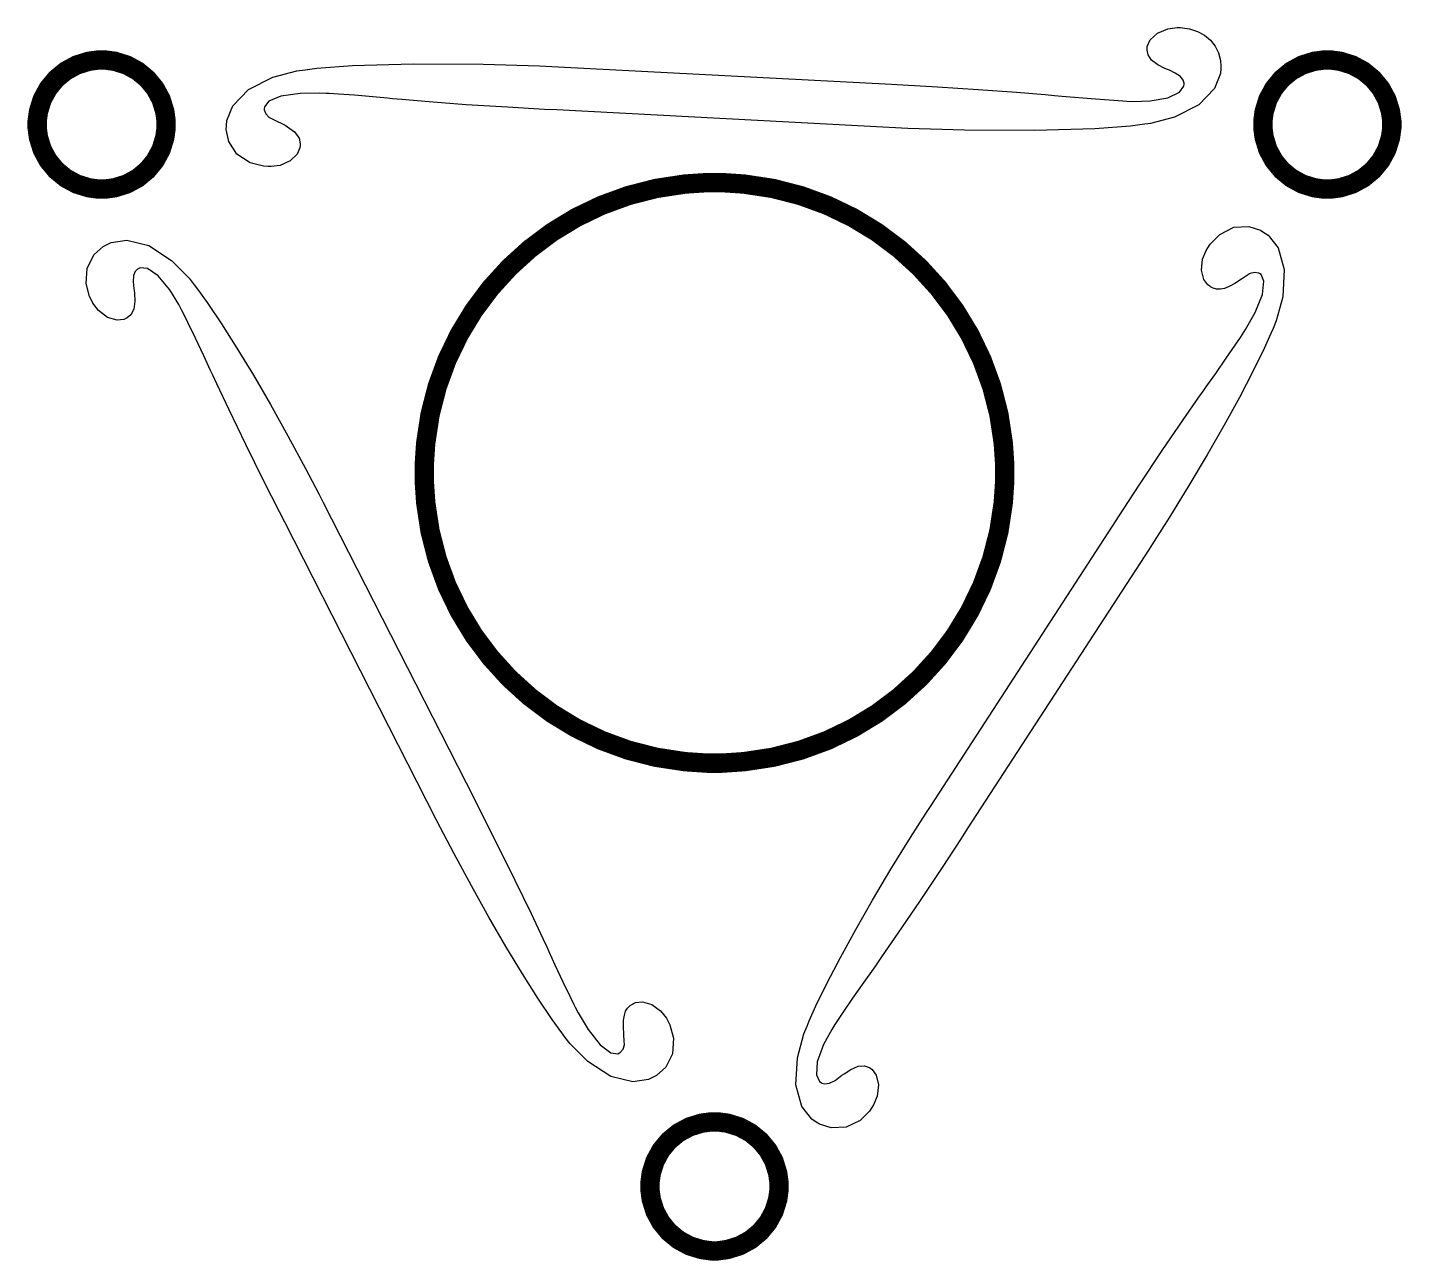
# Model space of a CAD drawing. Extents: x 0.47 to 7.86, y 0.66 to 7.3.
import ezdxf

# ---------------------------------------------------------------- set-up
doc = ezdxf.new("R2010")
doc.units = 0
doc.layers.get('0').update_dxf_attribs({"linetype": 'CONTINUOUS'})

msp = doc.modelspace()

# ---------------------------------------------------------------- linework, layer by layer
at = {"color": 0}
for points in [[(3.31749, 6.85618), (3.25131, 6.8596), (3.05285, 6.87061), (2.83078, 6.8846), (2.63118, 6.89942), (2.48335, 6.91174), (2.43414, 6.91613), (2.40744, 6.91889), (2.32726, 6.9266), (2.22808, 6.93511), (2.14231, 6.94151), (2.09239, 6.94461), (2.07579, 6.94532), (2.04112, 6.94715), (1.93674, 6.94569), (1.83296, 6.93115), (1.76747, 6.90294), (1.74387, 6.8725), (1.74333, 6.86199), (1.74311, 6.85764), (1.75151, 6.8349), (1.7679, 6.81722), (1.77165, 6.81532), (1.79297, 6.80567), (1.85574, 6.7736), (1.90653, 6.73839), (1.93087, 6.70389), (1.93636, 6.67426), (1.93582, 6.6645), (1.93522, 6.65283), (1.92057, 6.61843), (1.88331, 6.58171), (1.82915, 6.55821), (1.77962, 6.55111), (1.76335, 6.55197), (1.73931, 6.55311), (1.66808, 6.57161), (1.59631, 6.61762), (1.55225, 6.68582), (1.53885, 6.75071), (1.53999, 6.77197), (1.54144, 6.79899), (1.57329, 6.87842), (1.65776, 6.96647), (1.78901, 7.0325), (1.91857, 7.06685), (1.96251, 7.07281), (2.0261, 7.08122), (2.21838, 7.09511), (2.54525, 7.10542), (2.92139, 7.1034), (3.22412, 7.09392), (3.32497, 7.08865), (5.11914, 6.99447), (5.18093, 6.99132), (5.36638, 6.9809), (5.5861, 6.96701), (5.79189, 6.95182), (5.94607, 6.93907), (5.99744, 6.93446), (6.0364, 6.93072), (6.21733, 6.91531), (6.36453, 6.90489), (6.38661, 6.90365), (6.41764, 6.90213), (6.51118, 6.90489), (6.60753, 6.92139), (6.67031, 6.95199), (6.69353, 6.98426), (6.69412, 6.99533), (6.69439, 7.00043), (6.69011, 7.016), (6.67475, 7.03575), (6.64654, 7.05485), (6.6149, 7.06961), (6.60411, 7.07362), (6.59093, 7.07932), (6.55268, 7.09924), (6.51867, 7.125), (6.50028, 7.15349), (6.49533, 7.17871), (6.49576, 7.18696), (6.49631, 7.19863), (6.51178, 7.23296), (6.55089, 7.26953), (6.60699, 7.29297), (6.65739, 7.30024), (6.6741, 7.29949), (6.68619, 7.29883), (6.72244, 7.29286), (6.76594, 7.27897), (6.80399, 7.25846), (6.83599, 7.23199), (6.86128, 7.20025), (6.87939, 7.16379), (6.88971, 7.12332), (6.89219, 7.09039), (6.8916, 7.07949), (6.89014, 7.05208), (6.85829, 6.97119), (6.77376, 6.88303), (6.64258, 6.81771), (6.51303, 6.78381), (6.46913, 6.77783), (6.40576, 6.76947), (6.21425, 6.75558), (5.88846, 6.74522), (5.51237, 6.74729), (5.20796, 6.75683), (5.10661, 6.76199), (3.31749, 6.85618)], [(6.30826, 4.61535), (6.34429, 4.6709), (6.45307, 4.83718), (6.57617, 5.02251), (6.68864, 5.18804), (6.77317, 5.3099), (6.8016, 5.35032), (6.81739, 5.37213), (6.86421, 5.43782), (6.92128, 5.51947), (6.96978, 5.59056), (6.99756, 5.63222), (7.00662, 5.64615), (7.02556, 5.67529), (7.0765, 5.76644), (7.11589, 5.86367), (7.12414, 5.93468), (7.1096, 5.97043), (7.10081, 5.97613), (7.097, 5.97846), (7.07297, 5.98221), (7.04932, 5.97683), (7.04579, 5.9745), (7.03526, 5.96707), (7.00325, 5.94521), (6.96744, 5.92264), (6.93722, 5.90642), (6.91162, 5.89615), (6.88938, 5.8916), (6.86951, 5.89225), (6.85092, 5.89779), (6.83681, 5.905), (6.83247, 5.90782), (6.82269, 5.91422), (6.8004, 5.94412), (6.78733, 5.99479), (6.79411, 6.0535), (6.81272, 6.09999), (6.82161, 6.11367), (6.83464, 6.13385), (6.88644, 6.18614), (6.96218, 6.22504), (7.04329, 6.22911), (7.10618, 6.20856), (7.12414, 6.197), (7.14675, 6.18229), (7.19976, 6.1149), (7.23367, 5.99744), (7.2251, 5.85058), (7.19006, 5.72136), (7.17329, 5.68033), (7.162, 5.6531), (7.12549, 5.57232), (7.06489, 5.44781), (6.99274, 5.3094), (6.91043, 5.15944), (6.81928, 5.00038), (6.72054, 4.83464), (6.61561, 4.66465), (6.53358, 4.5356), (6.50581, 4.49283), (5.52746, 2.98617), (5.49371, 2.93431), (5.39193, 2.77886), (5.27013, 2.59549), (5.15429, 2.42475), (5.06625, 2.29758), (5.03662, 2.25537), (5.01997, 2.23204), (4.97043, 2.16178), (4.90983, 2.07454), (4.85715, 1.99735), (4.82536, 1.94971), (4.81494, 1.93371), (4.79807, 1.90761), (4.75364, 1.82525), (4.71972, 1.7334), (4.71485, 1.66357), (4.73133, 1.62722), (4.74078, 1.62121), (4.74496, 1.61849), (4.76042, 1.61458), (4.78504, 1.618), (4.81543, 1.63282), (4.84369, 1.65294), (4.85249, 1.66037), (4.8641, 1.66894), (4.90088, 1.69211), (4.94069, 1.70882), (4.97467, 1.71067), (4.99886, 1.70242), (5.00581, 1.69786), (5.01557, 1.69151), (5.03743, 1.66097), (5.04964, 1.60872), (5.04194, 1.54833), (5.02306, 1.50108), (5.01411, 1.48703), (5.00136, 1.46761), (4.95036, 1.41775), (4.87472, 1.3807), (4.79378, 1.37723), (4.73178, 1.39735), (4.71414, 1.40869), (4.69119, 1.42361), (4.63737, 1.49143), (4.60357, 1.60861), (4.61274, 1.75499), (4.64822, 1.88428), (4.66499, 1.92535), (4.67622, 1.95258), (4.71262, 2.03326), (4.773, 2.15722), (4.84478, 2.29503), (4.92681, 2.44444), (5.01779, 2.60319), (5.1166, 2.76899), (5.22185, 2.93967), (5.30447, 3.06976), (5.33247, 3.11285), (6.30826, 4.61535)], [(2.87414, 3.14703), (2.90419, 3.088), (2.99388, 2.91043), (3.09278, 2.7111), (3.17964, 2.53097), (3.24262, 2.39686), (3.26329, 2.352), (3.27431, 2.32747), (3.308, 2.25412), (3.35038, 2.1639), (3.38775, 2.08649), (3.40989, 2.04183), (3.41749, 2.02701), (3.43317, 1.99604), (3.48671, 1.90614), (3.55132, 1.8234), (3.60856, 1.78082), (3.64654, 1.77556), (3.65582, 1.78033), (3.65978, 1.78222), (3.6754, 1.80078), (3.68267, 1.82433), (3.68246, 1.82867), (3.68115, 1.84147), (3.67806, 1.87999), (3.67626, 1.92219), (3.67731, 1.95643), (3.68132, 1.98372), (3.68847, 2.00521), (3.699, 2.02208), (3.713, 2.03537), (3.72613, 2.04383), (3.73079, 2.04617), (3.74126, 2.05149), (3.77854, 2.05599), (3.8291, 2.04204), (3.87657, 2.00683), (3.9075, 1.96744), (3.91499, 1.95285), (3.92589, 1.93158), (3.94521, 1.86074), (3.94097, 1.77556), (3.90392, 1.70329), (3.85476, 1.65924), (3.83583, 1.64953), (3.81164, 1.63732), (3.72667, 1.62511), (3.60796, 1.65424), (3.48503, 1.73475), (3.39046, 1.82958), (3.36333, 1.86453), (3.34532, 1.88803), (3.29368, 1.96024), (3.21625, 2.07519), (3.1326, 2.20697), (3.044, 2.35331), (2.95199, 2.51183), (2.85786, 2.68018), (2.76313, 2.85601), (2.69228, 2.9916), (2.66917, 3.037), (1.85331, 4.63781), (1.82519, 4.69299), (1.74154, 4.85867), (1.64361, 5.05578), (1.55365, 5.2416), (1.48747, 5.38178), (1.46582, 5.42865), (1.45404, 5.45464), (1.41818, 5.53239), (1.37299, 5.62836), (1.3323, 5.71262), (1.30691, 5.76411), (1.29834, 5.78114), (1.28413, 5.80881), (1.23492, 5.88829), (1.17225, 5.96332), (1.11431, 6.00228), (1.07482, 6.00624), (1.065, 6.00114), (1.06044, 5.99892), (1.04915, 5.98753), (1.03966, 5.96442), (1.03716, 5.9305), (1.04042, 5.89589), (1.04248, 5.8845), (1.04405, 5.87022), (1.0459, 5.82688), (1.04042, 5.7844), (1.0249, 5.75435), (1.00564, 5.73747), (0.998318, 5.73367), (0.987956, 5.72835), (0.950629, 5.72456), (0.899468, 5.74001), (0.851238, 5.77692), (0.819988, 5.81711), (0.8125, 5.83197), (0.801921, 5.8526), (0.783963, 5.9215), (0.789551, 6.00553), (0.826986, 6.07742), (0.875435, 6.12088), (0.894151, 6.13032), (0.918511, 6.14274), (1.00412, 6.15549), (1.12245, 6.12631), (1.24452, 6.04542), (1.33865, 5.95031), (1.36583, 5.91531), (1.38373, 5.89187), (1.43539, 5.81982), (1.51258, 5.70546), (1.59608, 5.57428), (1.68457, 5.4286), (1.77658, 5.27051), (1.87088, 5.10221), (1.96604, 4.92589), (2.03749, 4.78939), (2.06082, 4.74365), (2.87414, 3.14703)]]:
    msp.add_lwpolyline(points, close=True, dxfattribs=at)
at = {"color": 0, "const_width": 0.104166}
for points in [[(1.21501, 6.77783), (1.21501, 6.76036), (1.20795, 6.7079), (1.18777, 6.64268), (1.15582, 6.58365), (1.1135, 6.53222), (1.06223, 6.48981), (1.00331, 6.45768), (0.938206, 6.43744), (0.885796, 6.43033), (0.868326, 6.43033), (0.850803, 6.43033), (0.79834, 6.43744), (0.733128, 6.45768), (0.6741, 6.48981), (0.622667, 6.53222), (0.58024, 6.58365), (0.548122, 6.64268), (0.527886, 6.7079), (0.520833, 6.76036), (0.520833, 6.77783), (0.520833, 6.79536), (0.527886, 6.84782), (0.548122, 6.91297), (0.58024, 6.972), (0.622667, 7.02344), (0.6741, 7.06592), (0.733128, 7.09799), (0.79834, 7.11828), (0.850803, 7.12532), (0.868326, 7.12532), (0.885796, 7.12532), (0.938206, 7.11828), (1.00331, 7.09799), (1.06223, 7.06592), (1.1135, 7.02344), (1.15582, 6.972), (1.18777, 6.91297), (1.20795, 6.84782), (1.21501, 6.79536), (1.21501, 6.77783)], [(7.81244, 6.77783), (7.81244, 6.76036), (7.80533, 6.7079), (7.7851, 6.64268), (7.75299, 6.58365), (7.71056, 6.53222), (7.65912, 6.48981), (7.6001, 6.45768), (7.53489, 6.43744), (7.48242, 6.43033), (7.46496, 6.43033), (7.44743, 6.43033), (7.39501, 6.43744), (7.32992, 6.45768), (7.271, 6.48981), (7.21972, 6.53222), (7.1774, 6.58365), (7.14546, 6.64268), (7.12528, 6.7079), (7.11828, 6.76036), (7.11828, 6.77783), (7.11828, 6.79536), (7.12528, 6.84782), (7.14546, 6.91297), (7.1774, 6.972), (7.21972, 7.02344), (7.271, 7.06592), (7.32992, 7.09799), (7.39501, 7.11828), (7.44743, 7.12532), (7.46496, 7.12532), (7.48242, 7.12532), (7.53489, 7.11828), (7.6001, 7.09799), (7.65912, 7.06592), (7.71056, 7.02344), (7.75299, 6.972), (7.7851, 6.91297), (7.80533, 6.84782), (7.81244, 6.79536), (7.81244, 6.77783)], [(5.72911, 4.90283), (5.72911, 4.8629), (5.72103, 4.74306), (5.69738, 4.58783), (5.65886, 4.4381), (5.60633, 4.29449), (5.54058, 4.15793), (5.46235, 4.02908), (5.3724, 3.90881), (5.2716, 3.79785), (5.16064, 3.69706), (5.04036, 3.6071), (4.91151, 3.52886), (4.77496, 3.46311), (4.63135, 3.4106), (4.48161, 3.37207), (4.32639, 3.34842), (4.20654, 3.34033), (4.16661, 3.34033), (4.12663, 3.34033), (4.00678, 3.34842), (3.85161, 3.37207), (3.70182, 3.4106), (3.55826, 3.46311), (3.42165, 3.52886), (3.29286, 3.6071), (3.17258, 3.69706), (3.06164, 3.79785), (2.96083, 3.90881), (2.87088, 4.02908), (2.79264, 4.15793), (2.72689, 4.29449), (2.67437, 4.4381), (2.63585, 4.58783), (2.61219, 4.74306), (2.60417, 4.8629), (2.60417, 4.90283), (2.60417, 4.94282), (2.61219, 5.06267), (2.63585, 5.21789), (2.67437, 5.36762), (2.72689, 5.51124), (2.79264, 5.64779), (2.87088, 5.77664), (2.96083, 5.89692), (3.06164, 6.00786), (3.17258, 6.10867), (3.29286, 6.19862), (3.42165, 6.27686), (3.55826, 6.34261), (3.70182, 6.39513), (3.85161, 6.43365), (4.00678, 6.45731), (4.12663, 6.46533), (4.16661, 6.46533), (4.20654, 6.46533), (4.32639, 6.45731), (4.48161, 6.43365), (4.63135, 6.39513), (4.77496, 6.34261), (4.91151, 6.27686), (5.04036, 6.19862), (5.16064, 6.10867), (5.2716, 6.00786), (5.3724, 5.89692), (5.46235, 5.77664), (5.54058, 5.64779), (5.60633, 5.51124), (5.65886, 5.36762), (5.69738, 5.21789), (5.72103, 5.06267), (5.72911, 4.94282), (5.72911, 4.90283)], [(4.51417, 1.06288), (4.51417, 1.04541), (4.50706, 0.992947), (4.48676, 0.927735), (4.45469, 0.868707), (4.41222, 0.817275), (4.36079, 0.774794), (4.30176, 0.742731), (4.23654, 0.722439), (4.18408, 0.715332), (4.16661, 0.715332), (4.14908, 0.715332), (4.09663, 0.722439), (4.03147, 0.742731), (3.97244, 0.774794), (3.92101, 0.817275), (3.87853, 0.868707), (3.84646, 0.927735), (3.82617, 0.992947), (3.81912, 1.04541), (3.81912, 1.06288), (3.81912, 1.0804), (3.82617, 1.13281), (3.84646, 1.19792), (3.87853, 1.25678), (3.92101, 1.30805), (3.97244, 1.35037), (4.03147, 1.38232), (4.09663, 1.4025), (4.14908, 1.4095), (4.16661, 1.4095), (4.18408, 1.4095), (4.23654, 1.4025), (4.30176, 1.38232), (4.36079, 1.35037), (4.41222, 1.30805), (4.45469, 1.25678), (4.48676, 1.19792), (4.50706, 1.13281), (4.51417, 1.0804), (4.51417, 1.06288)]]:
    msp.add_lwpolyline(points, close=True, dxfattribs=at)

doc.saveas('drawing.dxf')
